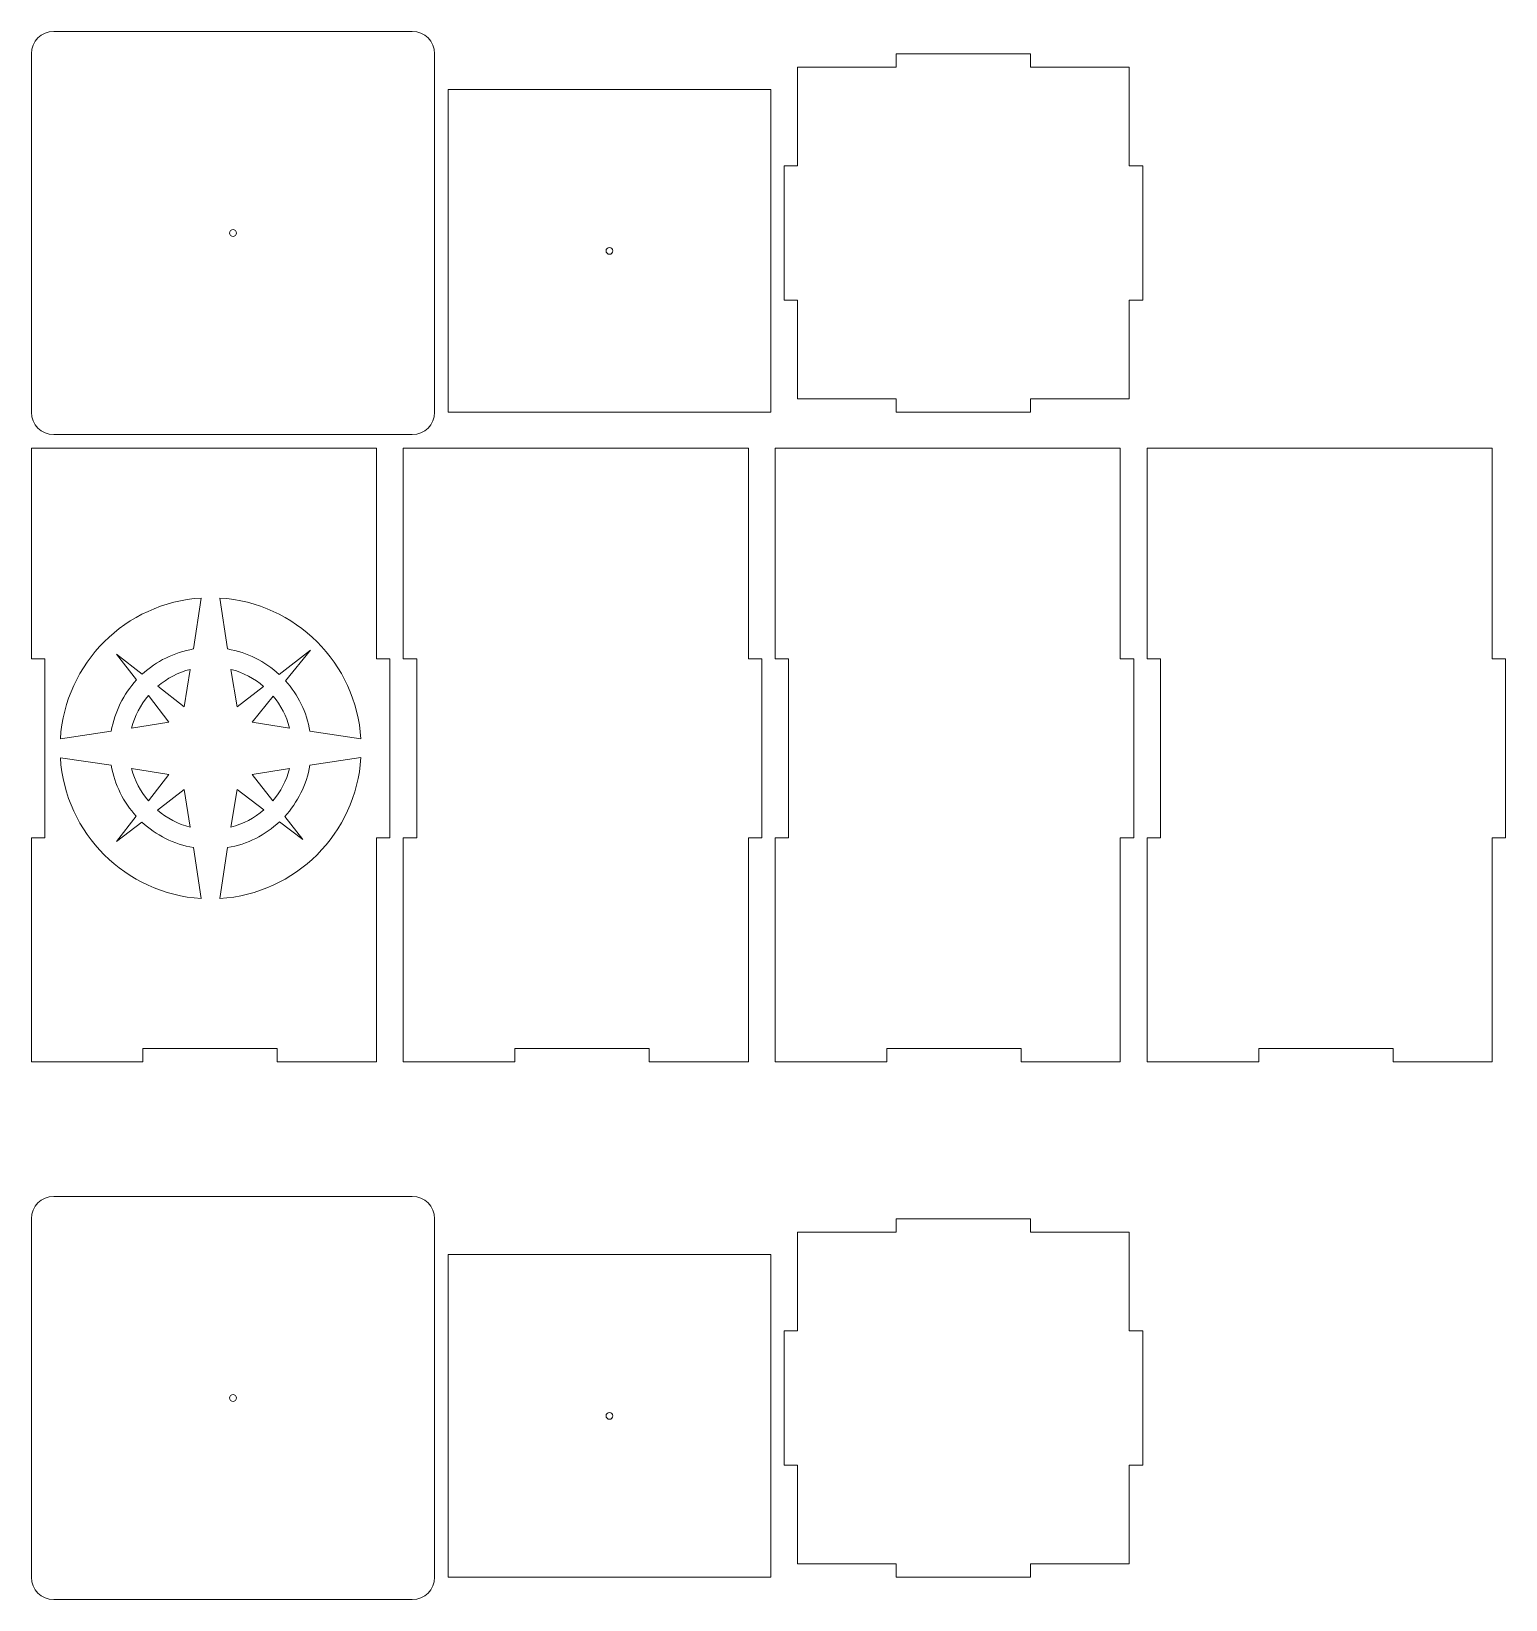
# Model space of a CAD drawing. Header units: millimetres. Extents: x -1460 to 1460, y -777 to 775.
# Drawn here: x 797.3 to 1126.3, y 425.1 to 775.1 of the extents above; entities that cross this region are included whole.
import ezdxf

# ---------------------------------------------------------------- set-up
doc = ezdxf.new("R2010")
doc.units = ezdxf.units.MM
doc.header["$MEASUREMENT"] = 0
doc.layers.add('Camada 1', color=7, linetype='Continuous')

msp = doc.modelspace()

# ---------------------------------------------------------------- linework, layer by layer
at = {"layer": 'Camada 1', "color": 250, "lineweight": 20}
for points, knots in [([(802.3151, 775.1065), (802.3151, 775.1065), (882.3153, 775.1065), (882.3153, 775.1065), (882.3153, 775.1065), (885.0652, 775.1065), (887.3152, 772.8565), (887.3152, 770.1066), (887.3152, 770.1066), (887.3152, 770.1066), (887.3152, 690.1064), (887.3152, 690.1064), (887.3152, 690.1064), (887.3152, 687.3565), (885.0652, 685.1065), (882.3153, 685.1065), (882.3153, 685.1065), (882.3153, 685.1065), (802.3151, 685.1065), (802.3151, 685.1065), (802.3151, 685.1065), (799.5652, 685.1065), (797.3152, 687.3565), (797.3152, 690.1064), (797.3152, 690.1064), (797.3152, 690.1064), (797.3152, 770.1066), (797.3152, 770.1066), (797.3152, 770.1066), (797.3152, 772.8565), (799.5652, 775.1065), (802.3151, 775.1065)], [0, 0, 0, 0, 0.11111111, 0.11111111, 0.11111111, 0.11111111, 0.22222222, 0.22222222, 0.22222222, 0.22222222, 0.33333333, 0.33333333, 0.33333333, 0.33333333, 0.44444444, 0.44444444, 0.44444444, 0.44444444, 0.55555556, 0.55555556, 0.55555556, 0.55555556, 0.66666667, 0.66666667, 0.66666667, 0.66666667, 0.77777778, 0.77777778, 0.77777778, 0.77777778, 1, 1, 1, 1]), ([(968.3152, 767.1064), (968.3152, 767.1064), (990.3151, 767.1064), (990.3151, 767.1064), (990.3151, 767.1064), (990.3151, 767.1064), (990.3151, 770.1064), (990.3151, 770.1064), (990.3151, 770.1064), (990.3151, 770.1064), (1020.3151, 770.1064), (1020.3151, 770.1064), (1020.3151, 770.1064), (1020.3151, 770.1064), (1020.3151, 767.1064), (1020.3151, 767.1064), (1020.3151, 767.1064), (1020.3151, 767.1064), (1042.3152, 767.1064), (1042.3152, 767.1064), (1042.3152, 767.1064), (1042.3152, 767.1064), (1042.3152, 745.1065), (1042.3152, 745.1065), (1042.3152, 745.1065), (1042.3152, 745.1065), (1045.3152, 745.1065), (1045.3152, 745.1065), (1045.3152, 745.1065), (1045.3152, 745.1065), (1045.3152, 715.1065), (1045.3152, 715.1065), (1045.3152, 715.1065), (1045.3152, 715.1065), (1042.3152, 715.1065), (1042.3152, 715.1065), (1042.3152, 715.1065), (1042.3152, 715.1065), (1042.3152, 693.1064), (1042.3152, 693.1064), (1042.3152, 693.1064), (1042.3152, 693.1064), (1020.3153, 693.1064), (1020.3153, 693.1064), (1020.3153, 693.1064), (1020.3153, 693.1064), (1020.3153, 690.1064), (1020.3153, 690.1064), (1020.3153, 690.1064), (1020.3153, 690.1064), (990.3153, 690.1064), (990.3153, 690.1064), (990.3153, 690.1064), (990.3153, 690.1064), (990.3153, 693.1064), (990.3153, 693.1064), (990.3153, 693.1064), (990.3153, 693.1064), (968.3152, 693.1064), (968.3152, 693.1064), (968.3152, 693.1064), (968.3152, 693.1064), (968.3152, 715.1063), (968.3152, 715.1063), (968.3152, 715.1063), (968.3152, 715.1063), (965.3152, 715.1063), (965.3152, 715.1063), (965.3152, 715.1063), (965.3152, 715.1063), (965.3152, 745.1063), (965.3152, 745.1063), (965.3152, 745.1063), (965.3152, 745.1063), (968.3152, 745.1063), (968.3152, 745.1063), (968.3152, 745.1063), (968.3152, 745.1063), (968.3152, 767.1064), (968.3152, 767.1064)], [0, 0, 0, 0, 0.04761905, 0.04761905, 0.04761905, 0.04761905, 0.0952381, 0.0952381, 0.0952381, 0.0952381, 0.14285714, 0.14285714, 0.14285714, 0.14285714, 0.19047619, 0.19047619, 0.19047619, 0.19047619, 0.23809524, 0.23809524, 0.23809524, 0.23809524, 0.28571429, 0.28571429, 0.28571429, 0.28571429, 0.33333333, 0.33333333, 0.33333333, 0.33333333, 0.38095238, 0.38095238, 0.38095238, 0.38095238, 0.42857143, 0.42857143, 0.42857143, 0.42857143, 0.47619048, 0.47619048, 0.47619048, 0.47619048, 0.52380952, 0.52380952, 0.52380952, 0.52380952, 0.57142857, 0.57142857, 0.57142857, 0.57142857, 0.61904762, 0.61904762, 0.61904762, 0.61904762, 0.66666667, 0.66666667, 0.66666667, 0.66666667, 0.71428571, 0.71428571, 0.71428571, 0.71428571, 0.76190476, 0.76190476, 0.76190476, 0.76190476, 0.80952381, 0.80952381, 0.80952381, 0.80952381, 0.85714286, 0.85714286, 0.85714286, 0.85714286, 0.9047619, 0.9047619, 0.9047619, 0.9047619, 1, 1, 1, 1]), ([(890.3152, 762.1064), (890.3152, 762.1064), (962.3152, 762.1064), (962.3152, 762.1064), (962.3152, 762.1064), (962.3152, 762.1064), (962.3152, 690.1064), (962.3152, 690.1064), (962.3152, 690.1064), (962.3152, 690.1064), (890.3152, 690.1064), (890.3152, 690.1064), (890.3152, 690.1064), (890.3152, 690.1064), (890.3152, 762.1064), (890.3152, 762.1064)], [0, 0, 0, 0, 0.2, 0.2, 0.2, 0.2, 0.4, 0.4, 0.4, 0.4, 0.6, 0.6, 0.6, 0.6, 1, 1, 1, 1]), ([(842.3152, 730.8565), (842.7294, 730.8565), (843.0652, 730.5207), (843.0652, 730.1065), (843.0652, 730.1065), (843.0652, 729.6923), (842.7294, 729.3565), (842.3152, 729.3565), (842.3152, 729.3565), (841.901, 729.3565), (841.5652, 729.6923), (841.5652, 730.1065), (841.5652, 730.1065), (841.5652, 730.5207), (841.901, 730.8565), (842.3152, 730.8565)], [0, 0, 0, 0, 0.2, 0.2, 0.2, 0.2, 0.4, 0.4, 0.4, 0.4, 0.6, 0.6, 0.6, 0.6, 1, 1, 1, 1]), ([(926.3152, 726.8564), (926.7294, 726.8564), (927.0652, 726.5206), (927.0652, 726.1064), (927.0652, 726.1064), (927.0652, 725.6922), (926.7294, 725.3564), (926.3152, 725.3564), (926.3152, 725.3564), (925.901, 725.3564), (925.5652, 725.6922), (925.5652, 726.1064), (925.5652, 726.1064), (925.5652, 726.5206), (925.901, 726.8564), (926.3152, 726.8564)], [0, 0, 0, 0, 0.2, 0.2, 0.2, 0.2, 0.4, 0.4, 0.4, 0.4, 0.6, 0.6, 0.6, 0.6, 1, 1, 1, 1]), ([(874.3276, 545.1067), (874.3276, 545.1067), (874.3276, 595.1066), (874.3276, 595.1066), (874.3276, 595.1066), (874.3276, 595.1066), (877.3151, 595.1066), (877.3151, 595.1066), (877.3151, 595.1066), (877.3151, 595.1066), (877.3151, 635.1066), (877.3151, 635.1066), (877.3151, 635.1066), (877.3151, 635.1066), (874.3276, 635.1066), (874.3276, 635.1066), (874.3276, 635.1066), (874.3276, 635.1066), (874.3276, 682.1065), (874.3276, 682.1065), (874.3276, 682.1065), (874.3276, 682.1065), (797.3152, 682.1065), (797.3152, 682.1065), (797.3152, 682.1065), (797.3152, 682.1065), (797.3152, 635.1066), (797.3152, 635.1066), (797.3152, 635.1066), (797.3152, 635.1066), (800.3027, 635.1066), (800.3027, 635.1066), (800.3027, 635.1066), (800.3027, 635.1066), (800.3027, 595.1066), (800.3027, 595.1066), (800.3027, 595.1066), (800.3027, 595.1066), (797.3152, 595.1066), (797.3152, 595.1066), (797.3152, 595.1066), (797.3152, 595.1066), (797.3152, 545.1067), (797.3152, 545.1067), (797.3152, 545.1067), (797.3152, 545.1067), (822.2026, 545.1067), (822.2026, 545.1067), (822.2026, 545.1067), (822.2026, 545.1067), (822.2026, 548.1067), (822.2026, 548.1067), (822.2026, 548.1067), (822.2026, 548.1067), (852.2025, 548.1067), (852.2025, 548.1067), (852.2025, 548.1067), (852.2025, 548.1067), (852.2025, 545.1067), (852.2025, 545.1067), (852.2025, 545.1067), (852.2025, 545.1067), (874.3276, 545.1067), (874.3276, 545.1067)], [0, 0, 0, 0, 0.05882353, 0.05882353, 0.05882353, 0.05882353, 0.11764706, 0.11764706, 0.11764706, 0.11764706, 0.17647059, 0.17647059, 0.17647059, 0.17647059, 0.23529412, 0.23529412, 0.23529412, 0.23529412, 0.29411765, 0.29411765, 0.29411765, 0.29411765, 0.35294118, 0.35294118, 0.35294118, 0.35294118, 0.41176471, 0.41176471, 0.41176471, 0.41176471, 0.47058824, 0.47058824, 0.47058824, 0.47058824, 0.52941176, 0.52941176, 0.52941176, 0.52941176, 0.58823529, 0.58823529, 0.58823529, 0.58823529, 0.64705882, 0.64705882, 0.64705882, 0.64705882, 0.70588235, 0.70588235, 0.70588235, 0.70588235, 0.76470588, 0.76470588, 0.76470588, 0.76470588, 0.82352941, 0.82352941, 0.82352941, 0.82352941, 0.88235294, 0.88235294, 0.88235294, 0.88235294, 1, 1, 1, 1]), ([(957.3275, 545.1067), (957.3275, 545.1067), (957.3275, 595.1066), (957.3275, 595.1066), (957.3275, 595.1066), (957.3275, 595.1066), (960.315, 595.1066), (960.315, 595.1066), (960.315, 595.1066), (960.315, 595.1066), (960.315, 635.1066), (960.315, 635.1066), (960.315, 635.1066), (960.315, 635.1066), (957.3275, 635.1066), (957.3275, 635.1066), (957.3275, 635.1066), (957.3275, 635.1066), (957.3275, 682.1065), (957.3275, 682.1065), (957.3275, 682.1065), (957.3275, 682.1065), (880.3151, 682.1065), (880.3151, 682.1065), (880.3151, 682.1065), (880.3151, 682.1065), (880.3151, 635.1066), (880.3151, 635.1066), (880.3151, 635.1066), (880.3151, 635.1066), (883.3026, 635.1066), (883.3026, 635.1066), (883.3026, 635.1066), (883.3026, 635.1066), (883.3026, 595.1066), (883.3026, 595.1066), (883.3026, 595.1066), (883.3026, 595.1066), (880.3151, 595.1066), (880.3151, 595.1066), (880.3151, 595.1066), (880.3151, 595.1066), (880.3151, 545.1067), (880.3151, 545.1067), (880.3151, 545.1067), (880.3151, 545.1067), (905.2025, 545.1067), (905.2025, 545.1067), (905.2025, 545.1067), (905.2025, 545.1067), (905.2025, 548.1067), (905.2025, 548.1067), (905.2025, 548.1067), (905.2025, 548.1067), (935.2024, 548.1067), (935.2024, 548.1067), (935.2024, 548.1067), (935.2024, 548.1067), (935.2024, 545.1067), (935.2024, 545.1067), (935.2024, 545.1067), (935.2024, 545.1067), (957.3275, 545.1067), (957.3275, 545.1067)], [0, 0, 0, 0, 0.05882353, 0.05882353, 0.05882353, 0.05882353, 0.11764706, 0.11764706, 0.11764706, 0.11764706, 0.17647059, 0.17647059, 0.17647059, 0.17647059, 0.23529412, 0.23529412, 0.23529412, 0.23529412, 0.29411765, 0.29411765, 0.29411765, 0.29411765, 0.35294118, 0.35294118, 0.35294118, 0.35294118, 0.41176471, 0.41176471, 0.41176471, 0.41176471, 0.47058824, 0.47058824, 0.47058824, 0.47058824, 0.52941176, 0.52941176, 0.52941176, 0.52941176, 0.58823529, 0.58823529, 0.58823529, 0.58823529, 0.64705882, 0.64705882, 0.64705882, 0.64705882, 0.70588235, 0.70588235, 0.70588235, 0.70588235, 0.76470588, 0.76470588, 0.76470588, 0.76470588, 0.82352941, 0.82352941, 0.82352941, 0.82352941, 0.88235294, 0.88235294, 0.88235294, 0.88235294, 1, 1, 1, 1]), ([(1040.3274, 545.1067), (1040.3274, 545.1067), (1040.3274, 595.1066), (1040.3274, 595.1066), (1040.3274, 595.1066), (1040.3274, 595.1066), (1043.3149, 595.1066), (1043.3149, 595.1066), (1043.3149, 595.1066), (1043.3149, 595.1066), (1043.3149, 635.1066), (1043.3149, 635.1066), (1043.3149, 635.1066), (1043.3149, 635.1066), (1040.3274, 635.1066), (1040.3274, 635.1066), (1040.3274, 635.1066), (1040.3274, 635.1066), (1040.3274, 682.1065), (1040.3274, 682.1065), (1040.3274, 682.1065), (1040.3274, 682.1065), (963.315, 682.1065), (963.315, 682.1065), (963.315, 682.1065), (963.315, 682.1065), (963.315, 635.1066), (963.315, 635.1066), (963.315, 635.1066), (963.315, 635.1066), (966.3025, 635.1066), (966.3025, 635.1066), (966.3025, 635.1066), (966.3025, 635.1066), (966.3025, 595.1066), (966.3025, 595.1066), (966.3025, 595.1066), (966.3025, 595.1066), (963.315, 595.1066), (963.315, 595.1066), (963.315, 595.1066), (963.315, 595.1066), (963.315, 545.1067), (963.315, 545.1067), (963.315, 545.1067), (963.315, 545.1067), (988.2024, 545.1067), (988.2024, 545.1067), (988.2024, 545.1067), (988.2024, 545.1067), (988.2024, 548.1067), (988.2024, 548.1067), (988.2024, 548.1067), (988.2024, 548.1067), (1018.2023, 548.1067), (1018.2023, 548.1067), (1018.2023, 548.1067), (1018.2023, 548.1067), (1018.2023, 545.1067), (1018.2023, 545.1067), (1018.2023, 545.1067), (1018.2023, 545.1067), (1040.3274, 545.1067), (1040.3274, 545.1067)], [0, 0, 0, 0, 0.05882353, 0.05882353, 0.05882353, 0.05882353, 0.11764706, 0.11764706, 0.11764706, 0.11764706, 0.17647059, 0.17647059, 0.17647059, 0.17647059, 0.23529412, 0.23529412, 0.23529412, 0.23529412, 0.29411765, 0.29411765, 0.29411765, 0.29411765, 0.35294118, 0.35294118, 0.35294118, 0.35294118, 0.41176471, 0.41176471, 0.41176471, 0.41176471, 0.47058824, 0.47058824, 0.47058824, 0.47058824, 0.52941176, 0.52941176, 0.52941176, 0.52941176, 0.58823529, 0.58823529, 0.58823529, 0.58823529, 0.64705882, 0.64705882, 0.64705882, 0.64705882, 0.70588235, 0.70588235, 0.70588235, 0.70588235, 0.76470588, 0.76470588, 0.76470588, 0.76470588, 0.82352941, 0.82352941, 0.82352941, 0.82352941, 0.88235294, 0.88235294, 0.88235294, 0.88235294, 1, 1, 1, 1]), ([(1123.3273, 545.1067), (1123.3273, 545.1067), (1123.3273, 595.1066), (1123.3273, 595.1066), (1123.3273, 595.1066), (1123.3273, 595.1066), (1126.3148, 595.1066), (1126.3148, 595.1066), (1126.3148, 595.1066), (1126.3148, 595.1066), (1126.3148, 635.1066), (1126.3148, 635.1066), (1126.3148, 635.1066), (1126.3148, 635.1066), (1123.3273, 635.1066), (1123.3273, 635.1066), (1123.3273, 635.1066), (1123.3273, 635.1066), (1123.3273, 682.1065), (1123.3273, 682.1065), (1123.3273, 682.1065), (1123.3273, 682.1065), (1046.3149, 682.1065), (1046.3149, 682.1065), (1046.3149, 682.1065), (1046.3149, 682.1065), (1046.3149, 635.1066), (1046.3149, 635.1066), (1046.3149, 635.1066), (1046.3149, 635.1066), (1049.3024, 635.1066), (1049.3024, 635.1066), (1049.3024, 635.1066), (1049.3024, 635.1066), (1049.3024, 595.1066), (1049.3024, 595.1066), (1049.3024, 595.1066), (1049.3024, 595.1066), (1046.3149, 595.1066), (1046.3149, 595.1066), (1046.3149, 595.1066), (1046.3149, 595.1066), (1046.3149, 545.1067), (1046.3149, 545.1067), (1046.3149, 545.1067), (1046.3149, 545.1067), (1071.2023, 545.1067), (1071.2023, 545.1067), (1071.2023, 545.1067), (1071.2023, 545.1067), (1071.2023, 548.1067), (1071.2023, 548.1067), (1071.2023, 548.1067), (1071.2023, 548.1067), (1101.2022, 548.1067), (1101.2022, 548.1067), (1101.2022, 548.1067), (1101.2022, 548.1067), (1101.2022, 545.1067), (1101.2022, 545.1067), (1101.2022, 545.1067), (1101.2022, 545.1067), (1123.3273, 545.1067), (1123.3273, 545.1067)], [0, 0, 0, 0, 0.05882353, 0.05882353, 0.05882353, 0.05882353, 0.11764706, 0.11764706, 0.11764706, 0.11764706, 0.17647059, 0.17647059, 0.17647059, 0.17647059, 0.23529412, 0.23529412, 0.23529412, 0.23529412, 0.29411765, 0.29411765, 0.29411765, 0.29411765, 0.35294118, 0.35294118, 0.35294118, 0.35294118, 0.41176471, 0.41176471, 0.41176471, 0.41176471, 0.47058824, 0.47058824, 0.47058824, 0.47058824, 0.52941176, 0.52941176, 0.52941176, 0.52941176, 0.58823529, 0.58823529, 0.58823529, 0.58823529, 0.64705882, 0.64705882, 0.64705882, 0.64705882, 0.70588235, 0.70588235, 0.70588235, 0.70588235, 0.76470588, 0.76470588, 0.76470588, 0.76470588, 0.82352941, 0.82352941, 0.82352941, 0.82352941, 0.88235294, 0.88235294, 0.88235294, 0.88235294, 1, 1, 1, 1]), ([(835.2314, 648.6381), (835.2314, 648.6381), (833.5207, 637.2705), (833.5207, 637.2705), (833.5207, 637.2705), (829.1455, 636.5267), (825.2013, 634.5193), (822.0757, 631.6368), (822.0757, 631.6368), (822.0757, 631.6368), (816.3316, 636.1372), (816.3316, 636.1372), (816.3316, 636.1372), (816.3316, 636.1372), (820.7863, 630.3474), (820.7863, 630.3474), (820.7863, 630.3474), (817.9023, 627.2218), (815.8948, 623.2758), (815.1511, 618.8993), (815.1511, 618.8993), (815.1511, 618.8993), (803.7865, 617.2326), (803.7865, 617.2326), (803.7865, 617.2326), (804.8406, 634.1078), (818.3504, 647.6048), (835.2314, 648.6381)], [0, 0, 0, 0, 0.125, 0.125, 0.125, 0.125, 0.25, 0.25, 0.25, 0.25, 0.375, 0.375, 0.375, 0.375, 0.5, 0.5, 0.5, 0.5, 0.625, 0.625, 0.625, 0.625, 0.75, 0.75, 0.75, 0.75, 1, 1, 1, 1]), ([(870.846, 617.1997), (870.846, 617.1997), (859.4791, 618.8994), (859.4791, 618.8994), (859.4791, 618.8994), (858.7523, 623.1765), (856.8182, 627.0418), (854.0394, 630.1332), (854.0394, 630.1332), (854.0394, 630.1332), (859.5894, 636.9966), (859.5894, 636.9966), (859.5894, 636.9966), (859.5894, 636.9966), (852.6054, 631.5893), (852.6054, 631.5893), (852.6054, 631.5893), (849.4723, 634.4976), (845.5086, 636.5224), (841.1097, 637.2705), (841.1097, 637.2705), (841.1097, 637.2705), (839.3971, 648.6382), (839.3971, 648.6382), (839.3971, 648.6382), (856.2897, 647.6051), (869.8074, 634.0911), (870.846, 617.1997)], [0, 0, 0, 0, 0.125, 0.125, 0.125, 0.125, 0.25, 0.25, 0.25, 0.25, 0.375, 0.375, 0.375, 0.375, 0.5, 0.5, 0.5, 0.5, 0.625, 0.625, 0.625, 0.625, 0.75, 0.75, 0.75, 0.75, 1, 1, 1, 1]), ([(831.4015, 624.3301), (831.4015, 624.3301), (825.5126, 628.9439), (825.5126, 628.9439), (825.5126, 628.9439), (827.5842, 630.7125), (830.0567, 632.0249), (832.7761, 632.7236), (832.7761, 632.7236), (832.7761, 632.7236), (831.4015, 624.3301), (831.4015, 624.3301)], [0, 0, 0, 0, 0.25, 0.25, 0.25, 0.25, 0.5, 0.5, 0.5, 0.5, 1, 1, 1, 1]), ([(849.1516, 628.9152), (849.1516, 628.9152), (843.2289, 624.3298), (843.2289, 624.3298), (843.2289, 624.3298), (843.2289, 624.3298), (841.8543, 632.7234), (841.8543, 632.7234), (841.8543, 632.7234), (844.5882, 632.0208), (847.0735, 630.6984), (849.1516, 628.9152)], [0, 0, 0, 0, 0.25, 0.25, 0.25, 0.25, 0.5, 0.5, 0.5, 0.5, 1, 1, 1, 1]), ([(828.0053, 620.9651), (828.0053, 620.9651), (819.6944, 619.6295), (819.6944, 619.6295), (819.6944, 619.6295), (820.3891, 622.3425), (821.6938, 624.8111), (823.4538, 626.8806), (823.4538, 626.8806), (823.4538, 626.8806), (828.0053, 620.9651), (828.0053, 620.9651)], [0, 0, 0, 0, 0.25, 0.25, 0.25, 0.25, 0.5, 0.5, 0.5, 0.5, 1, 1, 1, 1]), ([(854.9358, 619.6296), (854.9358, 619.6296), (846.6257, 620.9651), (846.6257, 620.9651), (846.6257, 620.9651), (846.6257, 620.9651), (851.2954, 626.74), (851.2954, 626.74), (851.2954, 626.74), (852.9952, 624.6993), (854.2572, 622.2815), (854.9358, 619.6296)], [0, 0, 0, 0, 0.25, 0.25, 0.25, 0.25, 0.5, 0.5, 0.5, 0.5, 1, 1, 1, 1]), ([(833.5208, 592.9431), (833.5208, 592.9431), (835.2428, 581.5746), (835.2428, 581.5746), (835.2428, 581.5746), (818.3563, 582.6026), (804.8401, 596.1022), (803.7864, 612.982), (803.7864, 612.982), (803.7864, 612.982), (815.1511, 611.3144), (815.1511, 611.3144), (815.1511, 611.3144), (815.8899, 606.9664), (817.8762, 603.0431), (820.7296, 599.9269), (820.7296, 599.9269), (820.7296, 599.9269), (816.3316, 594.292), (816.3316, 594.292), (816.3316, 594.292), (816.3316, 594.292), (821.9972, 598.6499), (821.9972, 598.6499), (821.9972, 598.6499), (825.1348, 595.7284), (829.1086, 593.6931), (833.5208, 592.9431)], [0, 0, 0, 0, 0.125, 0.125, 0.125, 0.125, 0.25, 0.25, 0.25, 0.25, 0.375, 0.375, 0.375, 0.375, 0.5, 0.5, 0.5, 0.5, 0.625, 0.625, 0.625, 0.625, 0.75, 0.75, 0.75, 0.75, 1, 1, 1, 1]), ([(870.8461, 613.0144), (869.8076, 596.1192), (856.2843, 582.6024), (839.386, 581.5745), (839.386, 581.5745), (839.386, 581.5745), (841.1096, 592.9431), (841.1096, 592.9431), (841.1096, 592.9431), (845.5396, 593.6961), (849.5273, 595.7447), (852.6711, 598.6853), (852.6711, 598.6853), (852.6711, 598.6853), (857.8694, 594.7224), (857.8694, 594.7224), (857.8694, 594.7224), (857.8694, 594.7224), (853.868, 599.8918), (853.868, 599.8918), (853.868, 599.8918), (856.7392, 603.0133), (858.7375, 606.9498), (859.4792, 611.3142), (859.4792, 611.3142), (859.4792, 611.3142), (870.8461, 613.0144), (870.8461, 613.0144)], [0, 0, 0, 0, 0.125, 0.125, 0.125, 0.125, 0.25, 0.25, 0.25, 0.25, 0.375, 0.375, 0.375, 0.375, 0.5, 0.5, 0.5, 0.5, 0.625, 0.625, 0.625, 0.625, 0.75, 0.75, 0.75, 0.75, 1, 1, 1, 1]), ([(828.005, 609.2483), (828.005, 609.2483), (823.4196, 603.3733), (823.4196, 603.3733), (823.4196, 603.3733), (821.6772, 605.4347), (820.3844, 607.8885), (819.6944, 610.5841), (819.6944, 610.5841), (819.6944, 610.5841), (828.005, 609.2483), (828.005, 609.2483)], [0, 0, 0, 0, 0.25, 0.25, 0.25, 0.25, 0.5, 0.5, 0.5, 0.5, 1, 1, 1, 1]), ([(851.1911, 603.3501), (851.1911, 603.3501), (846.6257, 609.2483), (846.6257, 609.2483), (846.6257, 609.2483), (846.6257, 609.2483), (854.9358, 610.5841), (854.9358, 610.5841), (854.9358, 610.5841), (854.2431, 607.8786), (852.9436, 605.4163), (851.1911, 603.3501)], [0, 0, 0, 0, 0.25, 0.25, 0.25, 0.25, 0.5, 0.5, 0.5, 0.5, 1, 1, 1, 1]), ([(832.7762, 597.49), (830.0341, 598.1945), (827.5421, 599.5225), (825.4604, 601.3138), (825.4604, 601.3138), (825.4604, 601.3138), (831.4016, 605.8836), (831.4016, 605.8836), (831.4016, 605.8836), (831.4016, 605.8836), (832.7762, 597.49), (832.7762, 597.49)], [0, 0, 0, 0, 0.25, 0.25, 0.25, 0.25, 0.5, 0.5, 0.5, 0.5, 1, 1, 1, 1]), ([(849.1953, 601.3352), (847.1082, 599.5331), (844.6073, 598.1973), (841.8542, 597.49), (841.8542, 597.49), (841.8542, 597.49), (843.2288, 605.8839), (843.2288, 605.8839), (843.2288, 605.8839), (843.2288, 605.8839), (849.1953, 601.3352), (849.1953, 601.3352)], [0, 0, 0, 0, 0.25, 0.25, 0.25, 0.25, 0.5, 0.5, 0.5, 0.5, 1, 1, 1, 1]), ([(802.3151, 515.1067), (802.3151, 515.1067), (882.3153, 515.1067), (882.3153, 515.1067), (882.3153, 515.1067), (885.0652, 515.1067), (887.3152, 512.8567), (887.3152, 510.1068), (887.3152, 510.1068), (887.3152, 510.1068), (887.3152, 430.1066), (887.3152, 430.1066), (887.3152, 430.1066), (887.3152, 427.3567), (885.0652, 425.1067), (882.3153, 425.1067), (882.3153, 425.1067), (882.3153, 425.1067), (802.3151, 425.1067), (802.3151, 425.1067), (802.3151, 425.1067), (799.5652, 425.1067), (797.3152, 427.3567), (797.3152, 430.1066), (797.3152, 430.1066), (797.3152, 430.1066), (797.3152, 510.1068), (797.3152, 510.1068), (797.3152, 510.1068), (797.3152, 512.8567), (799.5652, 515.1067), (802.3151, 515.1067)], [0, 0, 0, 0, 0.11111111, 0.11111111, 0.11111111, 0.11111111, 0.22222222, 0.22222222, 0.22222222, 0.22222222, 0.33333333, 0.33333333, 0.33333333, 0.33333333, 0.44444444, 0.44444444, 0.44444444, 0.44444444, 0.55555556, 0.55555556, 0.55555556, 0.55555556, 0.66666667, 0.66666667, 0.66666667, 0.66666667, 0.77777778, 0.77777778, 0.77777778, 0.77777778, 1, 1, 1, 1]), ([(968.3152, 507.1066), (968.3152, 507.1066), (990.3151, 507.1066), (990.3151, 507.1066), (990.3151, 507.1066), (990.3151, 507.1066), (990.3151, 510.1066), (990.3151, 510.1066), (990.3151, 510.1066), (990.3151, 510.1066), (1020.3151, 510.1066), (1020.3151, 510.1066), (1020.3151, 510.1066), (1020.3151, 510.1066), (1020.3151, 507.1066), (1020.3151, 507.1066), (1020.3151, 507.1066), (1020.3151, 507.1066), (1042.3152, 507.1066), (1042.3152, 507.1066), (1042.3152, 507.1066), (1042.3152, 507.1066), (1042.3152, 485.1067), (1042.3152, 485.1067), (1042.3152, 485.1067), (1042.3152, 485.1067), (1045.3152, 485.1067), (1045.3152, 485.1067), (1045.3152, 485.1067), (1045.3152, 485.1067), (1045.3152, 455.1067), (1045.3152, 455.1067), (1045.3152, 455.1067), (1045.3152, 455.1067), (1042.3152, 455.1067), (1042.3152, 455.1067), (1042.3152, 455.1067), (1042.3152, 455.1067), (1042.3152, 433.1066), (1042.3152, 433.1066), (1042.3152, 433.1066), (1042.3152, 433.1066), (1020.3153, 433.1066), (1020.3153, 433.1066), (1020.3153, 433.1066), (1020.3153, 433.1066), (1020.3153, 430.1066), (1020.3153, 430.1066), (1020.3153, 430.1066), (1020.3153, 430.1066), (990.3153, 430.1066), (990.3153, 430.1066), (990.3153, 430.1066), (990.3153, 430.1066), (990.3153, 433.1066), (990.3153, 433.1066), (990.3153, 433.1066), (990.3153, 433.1066), (968.3152, 433.1066), (968.3152, 433.1066), (968.3152, 433.1066), (968.3152, 433.1066), (968.3152, 455.1065), (968.3152, 455.1065), (968.3152, 455.1065), (968.3152, 455.1065), (965.3152, 455.1065), (965.3152, 455.1065), (965.3152, 455.1065), (965.3152, 455.1065), (965.3152, 485.1065), (965.3152, 485.1065), (965.3152, 485.1065), (965.3152, 485.1065), (968.3152, 485.1065), (968.3152, 485.1065), (968.3152, 485.1065), (968.3152, 485.1065), (968.3152, 507.1066), (968.3152, 507.1066)], [0, 0, 0, 0, 0.04761905, 0.04761905, 0.04761905, 0.04761905, 0.0952381, 0.0952381, 0.0952381, 0.0952381, 0.14285714, 0.14285714, 0.14285714, 0.14285714, 0.19047619, 0.19047619, 0.19047619, 0.19047619, 0.23809524, 0.23809524, 0.23809524, 0.23809524, 0.28571429, 0.28571429, 0.28571429, 0.28571429, 0.33333333, 0.33333333, 0.33333333, 0.33333333, 0.38095238, 0.38095238, 0.38095238, 0.38095238, 0.42857143, 0.42857143, 0.42857143, 0.42857143, 0.47619048, 0.47619048, 0.47619048, 0.47619048, 0.52380952, 0.52380952, 0.52380952, 0.52380952, 0.57142857, 0.57142857, 0.57142857, 0.57142857, 0.61904762, 0.61904762, 0.61904762, 0.61904762, 0.66666667, 0.66666667, 0.66666667, 0.66666667, 0.71428571, 0.71428571, 0.71428571, 0.71428571, 0.76190476, 0.76190476, 0.76190476, 0.76190476, 0.80952381, 0.80952381, 0.80952381, 0.80952381, 0.85714286, 0.85714286, 0.85714286, 0.85714286, 0.9047619, 0.9047619, 0.9047619, 0.9047619, 1, 1, 1, 1]), ([(890.3152, 502.1066), (890.3152, 502.1066), (962.3152, 502.1066), (962.3152, 502.1066), (962.3152, 502.1066), (962.3152, 502.1066), (962.3152, 430.1066), (962.3152, 430.1066), (962.3152, 430.1066), (962.3152, 430.1066), (890.3152, 430.1066), (890.3152, 430.1066), (890.3152, 430.1066), (890.3152, 430.1066), (890.3152, 502.1066), (890.3152, 502.1066)], [0, 0, 0, 0, 0.2, 0.2, 0.2, 0.2, 0.4, 0.4, 0.4, 0.4, 0.6, 0.6, 0.6, 0.6, 1, 1, 1, 1]), ([(842.3152, 470.8567), (842.7294, 470.8567), (843.0652, 470.5209), (843.0652, 470.1067), (843.0652, 470.1067), (843.0652, 469.6925), (842.7294, 469.3567), (842.3152, 469.3567), (842.3152, 469.3567), (841.901, 469.3567), (841.5652, 469.6925), (841.5652, 470.1067), (841.5652, 470.1067), (841.5652, 470.5209), (841.901, 470.8567), (842.3152, 470.8567)], [0, 0, 0, 0, 0.2, 0.2, 0.2, 0.2, 0.4, 0.4, 0.4, 0.4, 0.6, 0.6, 0.6, 0.6, 1, 1, 1, 1]), ([(926.3152, 466.8566), (926.7294, 466.8566), (927.0652, 466.5208), (927.0652, 466.1066), (927.0652, 466.1066), (927.0652, 465.6924), (926.7294, 465.3566), (926.3152, 465.3566), (926.3152, 465.3566), (925.901, 465.3566), (925.5652, 465.6924), (925.5652, 466.1066), (925.5652, 466.1066), (925.5652, 466.5208), (925.901, 466.8566), (926.3152, 466.8566)], [0, 0, 0, 0, 0.2, 0.2, 0.2, 0.2, 0.4, 0.4, 0.4, 0.4, 0.6, 0.6, 0.6, 0.6, 1, 1, 1, 1])]:
    msp.add_open_spline(points, degree=3, knots=knots, dxfattribs=at)

doc.saveas('drawing.dxf')
